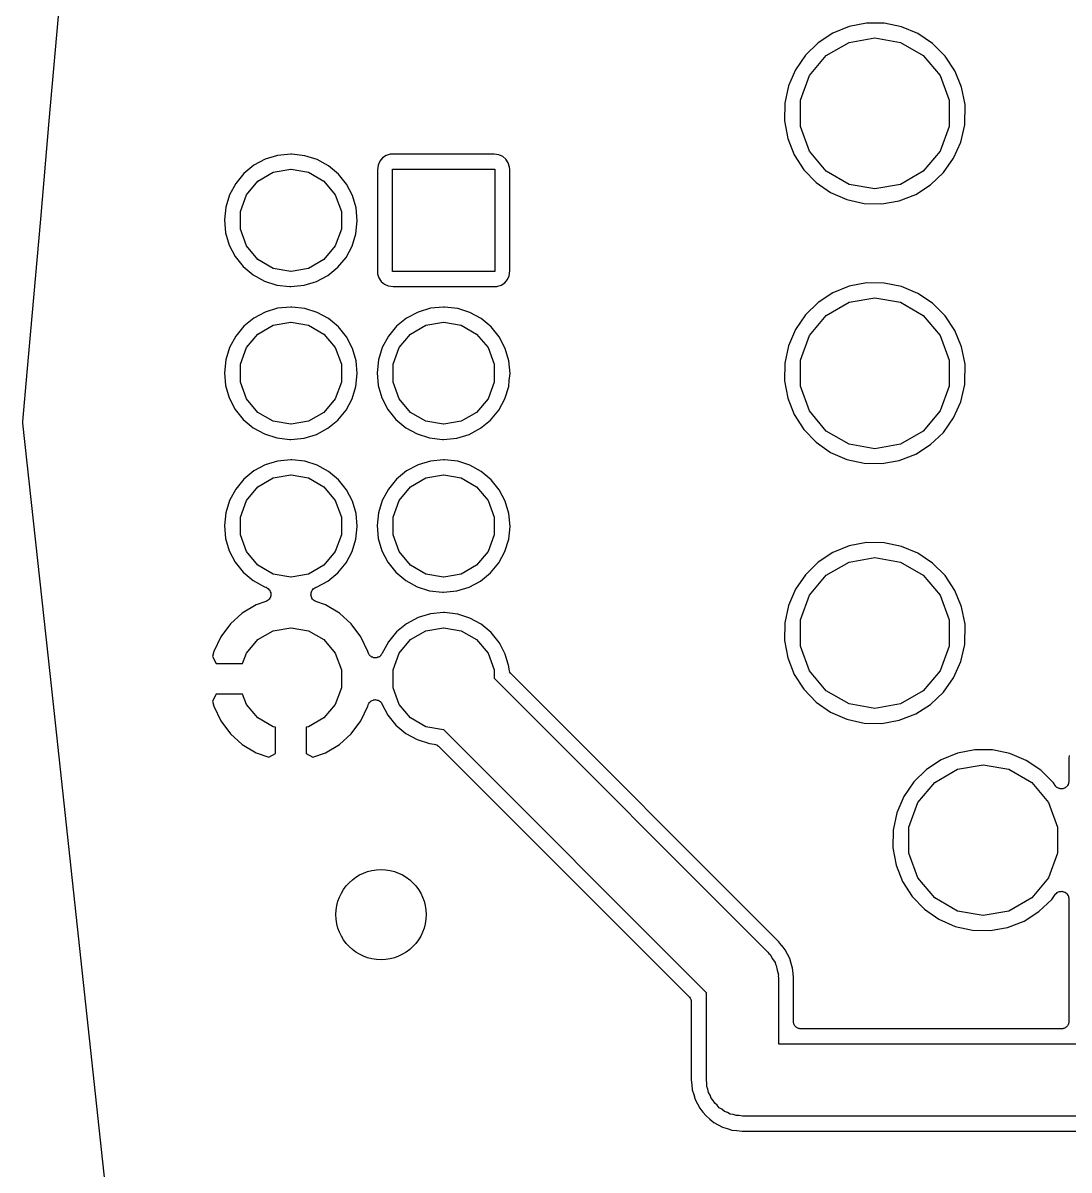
# Model space of a CAD drawing. Extents: x 70 to 229, y -105 to -40.
# Drawn here: x 70.24 to 87.64, y -73.25 to -54.18 of the extents above; entities that cross this region are included whole.
import ezdxf

# ---------------------------------------------------------------- set-up
doc = ezdxf.new("R2010")
doc.units = 0
doc.header["$MEASUREMENT"] = 0
doc.layers.add('BLACK', color=7, linetype='CONTINUOUS')

msp = doc.modelspace()

# ---------------------------------------------------------------- linework, layer by layer
at = {"layer": 'Black'}
for p, q in [((70.6823, -55.8077), (70.9844, -52.3637)), ((83.9864, -54.2361), (83.7137, -54.3463)), ((84.2754, -54.1809), (83.9864, -54.2361)), ((84.5696, -54.183), (84.2754, -54.1809)), ((84.8577, -54.2421), (84.5696, -54.183)), ((85.1289, -54.3561), (84.8577, -54.2421)), ((83.4675, -54.5073), (83.2574, -54.7131)), ((83.7137, -54.3463), (83.4675, -54.5073)), ((83.6054, -54.7208), (83.9828, -54.5029)), ((83.9828, -54.5029), (84.412, -54.4272)), ((84.412, -54.4272), (84.8412, -54.5029)), ((84.8412, -54.5029), (85.2186, -54.7208)), ((85.3728, -54.5206), (85.1289, -54.3561)), ((85.58, -54.7294), (85.3728, -54.5206)), ((83.2574, -54.7131), (83.0912, -54.9559)), ((83.3253, -55.0546), (83.6054, -54.7208)), ((85.2186, -54.7208), (85.4987, -55.0546)), ((85.7428, -54.9744), (85.58, -54.7294)), ((83.0912, -54.9559), (82.9753, -55.2262)), ((83.1763, -55.4641), (83.3253, -55.0546)), ((85.4987, -55.0546), (85.6477, -55.4641)), ((85.7481, -54.9873), (85.7428, -54.9744)), ((85.8549, -55.2464), (85.7481, -54.9873)), ((85.7481, -54.9873), (85.7481, -54.9873)), ((82.9753, -55.2262), (82.9141, -55.514)), ((85.9119, -55.534), (85.8549, -55.2464)), ((83.1763, -55.8999), (83.1763, -55.4641)), ((85.6477, -55.4641), (85.6477, -55.8999)), ((82.9141, -55.514), (82.91, -55.8081)), ((85.9072, -55.8718), (85.9119, -55.534)), ((70.539, -57.4405), (70.6823, -55.8077)), ((82.91, -55.8081), (82.9631, -56.0975)), ((83.3253, -56.3094), (83.1763, -55.8999)), ((85.6477, -55.8999), (85.4987, -56.3094)), ((85.8422, -56.1578), (85.9072, -55.8718)), ((82.9631, -56.0975), (83.0714, -56.371)), ((85.7226, -56.4265), (85.8422, -56.1578)), ((74.4805, -56.3815), (74.2751, -56.4436)), ((74.7002, -56.36), (74.4805, -56.3815)), ((74.7055, -56.36), (74.7002, -56.36)), ((74.7156, -56.3601), (74.7055, -56.36)), ((74.9345, -56.3846), (74.7156, -56.3601)), ((75.139, -56.4495), (74.9345, -56.3846)), ((76.2241, -56.4223), (76.1783, -56.4759)), ((76.2829, -56.3835), (76.2241, -56.4223)), ((76.354, -56.3615), (76.2829, -56.3835)), ((76.395, -56.3582), (76.354, -56.3615)), ((78.0812, -56.3582), (76.395, -56.3582)), ((78.1598, -56.3694), (78.0812, -56.3582)), ((78.2241, -56.3983), (78.1598, -56.3694)), ((78.2777, -56.4441), (78.2241, -56.3983)), ((83.0714, -56.371), (83.2308, -56.6182)), ((83.6054, -56.6432), (83.3253, -56.3094)), ((85.4987, -56.3094), (85.2186, -56.6432)), ((85.553, -56.6669), (85.7226, -56.4265)), ((74.0857, -56.5443), (73.9194, -56.6799)), ((74.2751, -56.4436), (74.0857, -56.5443)), ((74.406, -56.6613), (74.6968, -56.61)), ((74.6968, -56.61), (74.7032, -56.61)), ((74.7032, -56.61), (74.994, -56.6613)), ((75.3271, -56.5529), (75.139, -56.4495)), ((75.4914, -56.6908), (75.3271, -56.5529)), ((76.1494, -56.5402), (76.1382, -56.6188)), ((76.1382, -56.6188), (76.1382, -58.305)), ((76.1783, -56.4759), (76.1494, -56.5402)), ((76.39, -58.31), (76.39, -56.61)), ((76.39, -56.61), (78.09, -56.61)), ((78.09, -56.61), (78.09, -58.31)), ((78.3165, -56.5029), (78.2777, -56.4441)), ((78.3385, -56.574), (78.3165, -56.5029)), ((78.3418, -56.615), (78.3385, -56.574)), ((78.3418, -58.3012), (78.3418, -56.615)), ((83.2308, -56.6182), (83.4351, -56.8298)), ((73.9194, -56.6799), (73.7826, -56.8452)), ((73.9606, -57.035), (74.1504, -56.8089)), ((74.1504, -56.8089), (74.406, -56.6613)), ((74.994, -56.6613), (75.2496, -56.8089)), ((75.2496, -56.8089), (75.4394, -57.035)), ((75.6259, -56.858), (75.4914, -56.6908)), ((83.9828, -56.8611), (83.6054, -56.6432)), ((85.2186, -56.6432), (84.8412, -56.8611)), ((85.34, -56.8697), (85.553, -56.6669)), ((73.7826, -56.8452), (73.6806, -57.034)), ((75.7253, -57.0482), (75.6259, -56.858)), ((83.4351, -56.8298), (83.6767, -56.9977)), ((83.6767, -56.9977), (83.9462, -57.1155)), ((84.412, -56.9368), (83.9828, -56.8611)), ((84.8412, -56.8611), (84.412, -56.9368)), ((85.0916, -57.0274), (85.34, -56.8697)), ((73.6806, -57.034), (73.6171, -57.2389)), ((73.8597, -57.3124), (73.9606, -57.035)), ((75.4394, -57.035), (75.5403, -57.3124)), ((75.7859, -57.254), (75.7253, -57.0482)), ((83.9462, -57.1155), (84.2335, -57.1787)), ((84.2335, -57.1787), (84.5276, -57.1848)), ((84.5276, -57.1848), (84.8173, -57.1337)), ((84.8173, -57.1337), (85.0916, -57.0274)), ((73.6171, -57.2389), (73.5947, -57.4523)), ((73.8597, -57.6076), (73.8597, -57.3124)), ((75.5403, -57.3124), (75.5403, -57.6076)), ((75.8053, -57.4677), (75.7859, -57.254)), ((70.3162, -59.9805), (70.539, -57.4405)), ((70.539, -57.4405), (70.539, -57.4405)), ((73.5947, -57.4523), (73.6141, -57.666)), ((75.7829, -57.6811), (75.8053, -57.4677)), ((73.6141, -57.666), (73.6747, -57.8718)), ((73.9606, -57.885), (73.8597, -57.6076)), ((75.5403, -57.6076), (75.4394, -57.885)), ((75.7194, -57.886), (75.7829, -57.6811)), ((73.6747, -57.8718), (73.7741, -58.062)), ((74.1504, -58.1111), (73.9606, -57.885)), ((75.4394, -57.885), (75.2496, -58.1111)), ((75.6174, -58.0748), (75.7194, -57.886)), ((73.7741, -58.062), (73.9086, -58.2292)), ((74.406, -58.2587), (74.1504, -58.1111)), ((75.2496, -58.1111), (74.994, -58.2587)), ((75.4806, -58.2401), (75.6174, -58.0748)), ((73.9086, -58.2292), (74.0729, -58.3671)), ((74.6968, -58.31), (74.406, -58.2587)), ((74.7032, -58.31), (74.6968, -58.31)), ((74.994, -58.2587), (74.7032, -58.31)), ((75.3143, -58.3757), (75.4806, -58.2401)), ((76.1382, -58.305), (76.1415, -58.346)), ((78.09, -58.31), (76.39, -58.31)), ((78.3306, -58.3798), (78.3418, -58.3012)), ((74.0729, -58.3671), (74.261, -58.4705)), ((74.261, -58.4705), (74.4655, -58.5354)), ((74.4655, -58.5354), (74.6844, -58.5599)), ((74.9195, -58.5385), (75.1249, -58.4764)), ((75.1249, -58.4764), (75.3143, -58.3757)), ((76.1415, -58.346), (76.1635, -58.4171)), ((76.1635, -58.4171), (76.2023, -58.4759)), ((76.2023, -58.4759), (76.2559, -58.5217)), ((76.2559, -58.5217), (76.3202, -58.5506)), ((78.1971, -58.5365), (78.2559, -58.4977)), ((78.2559, -58.4977), (78.3017, -58.4441)), ((78.3017, -58.4441), (78.3306, -58.3798)), ((84.2754, -58.4989), (83.9864, -58.5541)), ((84.5696, -58.501), (84.2754, -58.4989)), ((84.8577, -58.5601), (84.5696, -58.501)), ((74.6844, -58.5599), (74.6945, -58.56)), ((74.6945, -58.56), (74.6998, -58.56)), ((74.6998, -58.56), (74.9195, -58.5385)), ((76.3202, -58.5506), (76.3988, -58.5618)), ((76.3988, -58.5618), (78.085, -58.5618)), ((78.085, -58.5618), (78.126, -58.5585)), ((78.126, -58.5585), (78.1971, -58.5365)), ((83.7137, -58.6643), (83.4675, -58.8253)), ((83.9864, -58.5541), (83.7137, -58.6643)), ((85.1289, -58.6741), (84.8577, -58.5601)), ((85.3728, -58.8386), (85.1289, -58.6741)), ((74.7002, -58.9), (74.4805, -58.9215)), ((74.7055, -58.9), (74.7002, -58.9)), ((74.7156, -58.9001), (74.7055, -58.9)), ((74.9345, -58.9246), (74.7156, -58.9001)), ((77.2402, -58.9), (77.0205, -58.9215)), ((77.2455, -58.9), (77.2402, -58.9)), ((77.2556, -58.9001), (77.2455, -58.9)), ((77.4745, -58.9246), (77.2556, -58.9001)), ((83.4675, -58.8253), (83.2574, -59.0311)), ((83.6054, -59.0388), (83.9828, -58.8209)), ((83.9828, -58.8209), (84.412, -58.7452)), ((84.412, -58.7452), (84.8412, -58.8209)), ((84.8412, -58.8209), (85.2186, -59.0388)), ((85.58, -59.0474), (85.3728, -58.8386)), ((74.0857, -59.0843), (73.9194, -59.2199)), ((74.2751, -58.9836), (74.0857, -59.0843)), ((74.4805, -58.9215), (74.2751, -58.9836)), ((75.139, -58.9895), (74.9345, -58.9246)), ((75.3271, -59.0929), (75.139, -58.9895)), ((75.4914, -59.2308), (75.3271, -59.0929)), ((76.6257, -59.0843), (76.4594, -59.2199)), ((76.8151, -58.9836), (76.6257, -59.0843)), ((77.0205, -58.9215), (76.8151, -58.9836)), ((77.679, -58.9895), (77.4745, -58.9246)), ((77.8671, -59.0929), (77.679, -58.9895)), ((78.0314, -59.2308), (77.8671, -59.0929)), ((83.2574, -59.0311), (83.0912, -59.2739)), ((83.3253, -59.3726), (83.6054, -59.0388)), ((85.2186, -59.0388), (85.4987, -59.3726)), ((85.7428, -59.2924), (85.58, -59.0474)), ((73.9194, -59.2199), (73.7826, -59.3852)), ((74.1504, -59.3489), (74.406, -59.2013)), ((74.406, -59.2013), (74.6968, -59.15)), ((74.6968, -59.15), (74.7032, -59.15)), ((74.7032, -59.15), (74.994, -59.2013)), ((74.994, -59.2013), (75.2496, -59.3489)), ((75.6259, -59.398), (75.4914, -59.2308)), ((76.4594, -59.2199), (76.3226, -59.3852)), ((76.6904, -59.3489), (76.946, -59.2013)), ((76.946, -59.2013), (77.2368, -59.15)), ((77.2368, -59.15), (77.2432, -59.15)), ((77.2432, -59.15), (77.534, -59.2013)), ((77.534, -59.2013), (77.7896, -59.3489)), ((78.1659, -59.398), (78.0314, -59.2308)), ((83.0912, -59.2739), (82.9753, -59.5442)), ((85.8549, -59.5644), (85.7428, -59.2924)), ((73.7826, -59.3852), (73.6806, -59.574)), ((73.9606, -59.575), (74.1504, -59.3489)), ((75.2496, -59.3489), (75.4394, -59.575)), ((75.7253, -59.5882), (75.6259, -59.398)), ((76.3226, -59.3852), (76.2206, -59.574)), ((76.5006, -59.575), (76.6904, -59.3489)), ((77.7896, -59.3489), (77.9794, -59.575)), ((78.2653, -59.5882), (78.1659, -59.398)), ((83.1763, -59.7821), (83.3253, -59.3726)), ((85.4987, -59.3726), (85.6477, -59.7821)), ((73.6806, -59.574), (73.6171, -59.7789)), ((73.8597, -59.8524), (73.9606, -59.575)), ((75.4394, -59.575), (75.5403, -59.8524)), ((75.7859, -59.794), (75.7253, -59.5882)), ((76.2206, -59.574), (76.1571, -59.7789)), ((76.3997, -59.8524), (76.5006, -59.575)), ((77.9794, -59.575), (78.0803, -59.8524)), ((78.3259, -59.794), (78.2653, -59.5882)), ((82.9753, -59.5442), (82.9141, -59.832)), ((85.9119, -59.852), (85.8549, -59.5644)), ((73.6171, -59.7789), (73.5947, -59.9923)), ((73.8597, -60.1476), (73.8597, -59.8524)), ((75.5403, -59.8524), (75.5403, -60.1476)), ((75.8049, -60.0028), (75.7859, -59.794)), ((76.1571, -59.7789), (76.1347, -59.9923)), ((76.3997, -60.1476), (76.3997, -59.8524)), ((78.0803, -59.8524), (78.0803, -60.1476)), ((78.3453, -60.0077), (78.3259, -59.794)), ((82.9141, -59.832), (82.91, -60.1261)), ((83.1763, -60.2179), (83.1763, -59.7821)), ((85.6477, -59.7821), (85.6477, -60.2179)), ((85.9077, -60.155), (85.9119, -59.852)), ((70.244, -60.8037), (70.3162, -59.9805)), ((73.5947, -59.9923), (73.6141, -60.206)), ((75.7829, -60.2211), (75.8053, -60.0077)), ((75.8053, -60.0077), (75.8049, -60.0028)), ((76.1347, -59.9923), (76.1541, -60.206)), ((78.3331, -60.1236), (78.3453, -60.0077)), ((73.6141, -60.206), (73.6747, -60.4118)), ((73.9606, -60.425), (73.8597, -60.1476)), ((75.5403, -60.1476), (75.4394, -60.425)), ((75.7194, -60.426), (75.7829, -60.2211)), ((76.1541, -60.206), (76.2147, -60.4118)), ((76.5006, -60.425), (76.3997, -60.1476)), ((78.0803, -60.1476), (77.9794, -60.425)), ((78.2594, -60.426), (78.3229, -60.2211)), ((78.3229, -60.2211), (78.3331, -60.1236)), ((78.3331, -60.1236), (78.3331, -60.1236)), ((82.91, -60.1261), (82.9631, -60.4155)), ((83.3253, -60.6274), (83.1763, -60.2179)), ((85.6477, -60.2179), (85.4987, -60.6274)), ((85.8422, -60.4758), (85.9072, -60.1898)), ((85.9072, -60.1898), (85.9077, -60.155)), ((85.9077, -60.155), (85.9077, -60.155)), ((73.6747, -60.4118), (73.7741, -60.602)), ((74.1504, -60.6511), (73.9606, -60.425)), ((75.4394, -60.425), (75.2496, -60.6511)), ((75.6174, -60.6148), (75.7194, -60.426)), ((76.2147, -60.4118), (76.3141, -60.602)), ((76.6904, -60.6511), (76.5006, -60.425)), ((77.9794, -60.425), (77.7896, -60.6511)), ((78.1574, -60.6148), (78.2594, -60.426)), ((82.9631, -60.4155), (83.0714, -60.689)), ((73.7741, -60.602), (73.9086, -60.7692)), ((75.4806, -60.7801), (75.6174, -60.6148)), ((76.3141, -60.602), (76.4486, -60.7692)), ((78.0206, -60.7801), (78.1574, -60.6148)), ((83.6054, -60.9612), (83.3253, -60.6274)), ((85.4987, -60.6274), (85.2186, -60.9612)), ((85.7226, -60.7445), (85.8422, -60.4758)), ((70.245, -60.8159), (70.244, -60.8037)), ((70.2442, -60.8281), (70.245, -60.8159)), ((73.9086, -60.7692), (74.0729, -60.9071)), ((74.406, -60.7987), (74.1504, -60.6511)), ((74.6968, -60.85), (74.406, -60.7987)), ((74.994, -60.7987), (74.7032, -60.85)), ((75.2496, -60.6511), (74.994, -60.7987)), ((75.3143, -60.9157), (75.4806, -60.7801)), ((76.4486, -60.7692), (76.6129, -60.9071)), ((76.946, -60.7987), (76.6904, -60.6511)), ((77.2368, -60.85), (76.946, -60.7987)), ((77.534, -60.7987), (77.2432, -60.85)), ((77.7896, -60.6511), (77.534, -60.7987)), ((77.8543, -60.9157), (78.0206, -60.7801)), ((83.0714, -60.689), (83.2308, -60.9362)), ((85.553, -60.9849), (85.7226, -60.7445)), ((70.6677, -64.7349), (70.2442, -60.8281)), ((74.0729, -60.9071), (74.261, -61.0105)), ((74.261, -61.0105), (74.4655, -61.0754)), ((74.7032, -60.85), (74.6968, -60.85)), ((75.1249, -61.0164), (75.3143, -60.9157)), ((76.6129, -60.9071), (76.801, -61.0105)), ((76.801, -61.0105), (77.0055, -61.0754)), ((77.2432, -60.85), (77.2368, -60.85)), ((77.6649, -61.0164), (77.8543, -60.9157)), ((83.2308, -60.9362), (83.4351, -61.1478)), ((83.9828, -61.1791), (83.6054, -60.9612)), ((85.2186, -60.9612), (84.8412, -61.1791)), ((85.34, -61.1877), (85.553, -60.9849)), ((74.4655, -61.0754), (74.6844, -61.0999)), ((74.6844, -61.0999), (74.6945, -61.1)), ((74.6945, -61.1), (74.6998, -61.1)), ((74.6998, -61.1), (74.9195, -61.0785)), ((74.9195, -61.0785), (75.1249, -61.0164)), ((77.0055, -61.0754), (77.2244, -61.0999)), ((77.2244, -61.0999), (77.2345, -61.1)), ((77.2345, -61.1), (77.2398, -61.1)), ((77.2398, -61.1), (77.4595, -61.0785)), ((77.4595, -61.0785), (77.6649, -61.0164)), ((83.4351, -61.1478), (83.6767, -61.3157)), ((84.412, -61.2548), (83.9828, -61.1791)), ((84.8412, -61.1791), (84.412, -61.2548)), ((85.0916, -61.3454), (85.34, -61.1877)), ((83.6767, -61.3157), (83.9462, -61.4335)), ((84.8173, -61.4517), (85.0916, -61.3454)), ((74.2751, -61.5236), (74.0857, -61.6243)), ((74.4805, -61.4615), (74.2751, -61.5236)), ((74.7002, -61.44), (74.4805, -61.4615)), ((74.7055, -61.44), (74.7002, -61.44)), ((74.7156, -61.4401), (74.7055, -61.44)), ((74.9345, -61.4646), (74.7156, -61.4401)), ((75.139, -61.5295), (74.9345, -61.4646)), ((75.3271, -61.6329), (75.139, -61.5295)), ((76.8151, -61.5236), (76.6257, -61.6243)), ((77.0205, -61.4615), (76.8151, -61.5236)), ((77.2402, -61.44), (77.0205, -61.4615)), ((77.2455, -61.44), (77.2402, -61.44)), ((77.2556, -61.4401), (77.2455, -61.44)), ((77.4745, -61.4646), (77.2556, -61.4401)), ((77.679, -61.5295), (77.4745, -61.4646)), ((77.8671, -61.6329), (77.679, -61.5295)), ((83.9462, -61.4335), (84.2335, -61.4967)), ((84.2335, -61.4967), (84.5276, -61.5028)), ((84.5276, -61.5028), (84.8173, -61.4517)), ((73.9194, -61.7599), (73.7826, -61.9252)), ((74.0857, -61.6243), (73.9194, -61.7599)), ((74.1504, -61.8889), (74.406, -61.7413)), ((74.406, -61.7413), (74.6968, -61.69)), ((74.6968, -61.69), (74.7032, -61.69)), ((74.7032, -61.69), (74.994, -61.7413)), ((74.994, -61.7413), (75.2496, -61.8889)), ((75.4914, -61.7708), (75.3271, -61.6329)), ((75.6259, -61.938), (75.4914, -61.7708)), ((76.4594, -61.7599), (76.3226, -61.9252)), ((76.6257, -61.6243), (76.4594, -61.7599)), ((76.6904, -61.8889), (76.946, -61.7413)), ((76.946, -61.7413), (77.2368, -61.69)), ((77.2368, -61.69), (77.2432, -61.69)), ((77.2432, -61.69), (77.534, -61.7413)), ((77.534, -61.7413), (77.7896, -61.8889)), ((78.0314, -61.7708), (77.8671, -61.6329)), ((78.1659, -61.938), (78.0314, -61.7708)), ((73.7826, -61.9252), (73.6806, -62.114)), ((73.9606, -62.115), (74.1504, -61.8889)), ((75.2496, -61.8889), (75.4394, -62.115)), ((75.7253, -62.1282), (75.6259, -61.938)), ((76.3226, -61.9252), (76.2206, -62.114)), ((76.5006, -62.115), (76.6904, -61.8889)), ((77.7896, -61.8889), (77.9794, -62.115)), ((78.2653, -62.1282), (78.1659, -61.938)), ((73.6806, -62.114), (73.6171, -62.3189)), ((73.8597, -62.3924), (73.9606, -62.115)), ((75.4394, -62.115), (75.5403, -62.3924)), ((75.7859, -62.334), (75.7253, -62.1282)), ((76.2206, -62.114), (76.1571, -62.3189)), ((76.3997, -62.3924), (76.5006, -62.115)), ((77.9794, -62.115), (78.0803, -62.3924)), ((78.3259, -62.334), (78.2653, -62.1282)), ((73.6171, -62.3189), (73.5947, -62.5323)), ((75.8049, -62.5428), (75.7859, -62.334)), ((76.1571, -62.3189), (76.1347, -62.5323)), ((78.3453, -62.5477), (78.3259, -62.334)), ((73.5947, -62.5323), (73.6141, -62.746)), ((73.8597, -62.6876), (73.8597, -62.3924)), ((75.5403, -62.3924), (75.5403, -62.6876)), ((76.1347, -62.5323), (76.1541, -62.746)), ((76.3997, -62.6876), (76.3997, -62.3924)), ((78.0803, -62.3924), (78.0803, -62.6876)), ((73.9606, -62.965), (73.8597, -62.6876)), ((75.5403, -62.6876), (75.4394, -62.965)), ((75.7829, -62.7611), (75.8053, -62.5477)), ((75.8053, -62.5477), (75.8049, -62.5428)), ((76.5006, -62.965), (76.3997, -62.6876)), ((78.0803, -62.6876), (77.9794, -62.965)), ((78.3229, -62.7611), (78.3453, -62.5477)), ((73.6141, -62.746), (73.6747, -62.9518)), ((75.7194, -62.966), (75.7829, -62.7611)), ((76.1541, -62.746), (76.2147, -62.9518)), ((78.2594, -62.966), (78.3229, -62.7611)), ((83.9864, -62.8721), (83.7137, -62.9823)), ((84.2754, -62.8169), (83.9864, -62.8721)), ((84.5696, -62.819), (84.2754, -62.8169)), ((84.8577, -62.8781), (84.5696, -62.819)), ((85.1289, -62.9921), (84.8577, -62.8781)), ((73.6747, -62.9518), (73.7741, -63.142)), ((74.1504, -63.1911), (73.9606, -62.965)), ((75.4394, -62.965), (75.2496, -63.1911)), ((75.6174, -63.1548), (75.7194, -62.966)), ((76.2147, -62.9518), (76.3141, -63.142)), ((76.6904, -63.1911), (76.5006, -62.965)), ((77.9794, -62.965), (77.7896, -63.1911)), ((78.1574, -63.1548), (78.2594, -62.966)), ((83.7137, -62.9823), (83.4675, -63.1433)), ((83.9828, -63.1389), (84.412, -63.0632)), ((84.412, -63.0632), (84.8412, -63.1389)), ((85.3728, -63.1566), (85.1289, -62.9921)), ((73.7741, -63.142), (73.9086, -63.3092)), ((74.406, -63.3387), (74.1504, -63.1911)), ((75.2496, -63.1911), (74.994, -63.3387)), ((75.4806, -63.3201), (75.6174, -63.1548)), ((76.3141, -63.142), (76.4486, -63.3092)), ((76.946, -63.3387), (76.6904, -63.1911)), ((77.7896, -63.1911), (77.534, -63.3387)), ((78.0206, -63.3201), (78.1574, -63.1548)), ((83.4675, -63.1433), (83.2574, -63.3491)), ((83.6054, -63.3568), (83.9828, -63.1389)), ((84.8412, -63.1389), (85.2186, -63.3568)), ((85.58, -63.3654), (85.3728, -63.1566)), ((73.9086, -63.3092), (74.0729, -63.4471)), ((74.0729, -63.4471), (74.261, -63.5505)), ((74.6968, -63.39), (74.406, -63.3387)), ((74.7032, -63.39), (74.6968, -63.39)), ((74.994, -63.3387), (74.7032, -63.39)), ((75.1249, -63.5564), (75.3143, -63.4557)), ((75.3143, -63.4557), (75.4806, -63.3201)), ((76.4486, -63.3092), (76.6129, -63.4471)), ((76.6129, -63.4471), (76.801, -63.5505)), ((77.2368, -63.39), (76.946, -63.3387)), ((77.2432, -63.39), (77.2368, -63.39)), ((77.534, -63.3387), (77.2432, -63.39)), ((77.6649, -63.5564), (77.8543, -63.4557)), ((77.8543, -63.4557), (78.0206, -63.3201)), ((83.2574, -63.3491), (83.0912, -63.5919)), ((83.3253, -63.6906), (83.6054, -63.3568)), ((85.2186, -63.3568), (85.4987, -63.6906)), ((85.7428, -63.6104), (85.58, -63.3654)), ((74.261, -63.5505), (74.281, -63.5569)), ((74.281, -63.5569), (74.2837, -63.5583)), ((74.2837, -63.5583), (74.2868, -63.5588)), ((74.2868, -63.5588), (74.3029, -63.5683)), ((74.3029, -63.5683), (74.3195, -63.577)), ((74.3195, -63.577), (74.3216, -63.5792)), ((74.3216, -63.5792), (74.3242, -63.5808)), ((74.3242, -63.5808), (74.3361, -63.5952)), ((74.3361, -63.5952), (74.3488, -63.609)), ((74.3488, -63.609), (74.3499, -63.6119)), ((74.3499, -63.6119), (74.3519, -63.6142)), ((74.3519, -63.6142), (74.3582, -63.6319)), ((74.3582, -63.6319), (74.3653, -63.6492)), ((74.3653, -63.6492), (74.3654, -63.6522)), ((74.3654, -63.6522), (74.3665, -63.6551)), ((74.3665, -63.6551), (74.3663, -63.6738)), ((74.3663, -63.6738), (74.3671, -63.6925)), ((75.0348, -63.6915), (75.0358, -63.6737)), ((75.0356, -63.6559), (75.037, -63.6521)), ((75.0358, -63.6737), (75.0356, -63.6559)), ((75.037, -63.6521), (75.0372, -63.6482)), ((75.0372, -63.6482), (75.0442, -63.6318)), ((75.0442, -63.6318), (75.0502, -63.615)), ((75.0502, -63.615), (75.0527, -63.6119)), ((75.0527, -63.6119), (75.0543, -63.6083)), ((75.0543, -63.6083), (75.0665, -63.5953)), ((75.0665, -63.5953), (75.0779, -63.5815)), ((75.0779, -63.5815), (75.0813, -63.5795)), ((75.0813, -63.5795), (75.084, -63.5767)), ((75.084, -63.5767), (75.0999, -63.5686)), ((75.0999, -63.5686), (75.1153, -63.5596)), ((75.1153, -63.5596), (75.1192, -63.5589)), ((75.1192, -63.5589), (75.1228, -63.5571)), ((75.1228, -63.5571), (75.1249, -63.5564)), ((76.801, -63.5505), (77.0055, -63.6154)), ((77.0055, -63.6154), (77.2244, -63.6399)), ((77.2244, -63.6399), (77.2345, -63.64)), ((77.2345, -63.64), (77.2398, -63.64)), ((77.2398, -63.64), (77.4595, -63.6185)), ((77.4595, -63.6185), (77.6649, -63.5564)), ((83.0912, -63.5919), (82.9753, -63.8622)), ((85.8549, -63.8824), (85.7428, -63.6104)), ((74.1212, -63.8522), (73.8928, -63.9887)), ((74.2852, -63.7937), (74.1212, -63.8522)), ((74.2878, -63.7922), (74.2852, -63.7937)), ((74.2908, -63.7916), (74.2878, -63.7922)), ((74.3066, -63.7815), (74.2908, -63.7916)), ((74.3229, -63.7723), (74.3066, -63.7815)), ((74.3249, -63.77), (74.3229, -63.7723)), ((74.3275, -63.7683), (74.3249, -63.77)), ((74.3389, -63.7535), (74.3275, -63.7683)), ((74.351, -63.7392), (74.3389, -63.7535)), ((74.3521, -63.7364), (74.351, -63.7392)), ((74.354, -63.7339), (74.3521, -63.7364)), ((74.3597, -63.716), (74.354, -63.7339)), ((74.3662, -63.6985), (74.3597, -63.716)), ((74.3671, -63.6925), (74.3662, -63.6955)), ((74.3662, -63.6955), (74.3662, -63.6985)), ((75.0359, -63.6953), (75.0348, -63.6915)), ((75.0359, -63.6993), (75.0359, -63.6953)), ((75.0421, -63.716), (75.0359, -63.6993)), ((75.0473, -63.7331), (75.0421, -63.716)), ((75.0497, -63.7363), (75.0473, -63.7331)), ((75.0511, -63.74), (75.0497, -63.7363)), ((75.0626, -63.7536), (75.0511, -63.74)), ((75.0733, -63.7679), (75.0626, -63.7536)), ((75.0766, -63.77), (75.0733, -63.7679)), ((75.0792, -63.773), (75.0766, -63.77)), ((75.0947, -63.7819), (75.0792, -63.773)), ((75.1096, -63.7916), (75.0947, -63.7819)), ((75.1135, -63.7925), (75.1096, -63.7916)), ((75.1169, -63.7945), (75.1135, -63.7925)), ((75.2788, -63.8522), (75.1169, -63.7945)), ((75.5072, -63.9887), (75.2788, -63.8522)), ((82.9753, -63.8622), (82.9141, -64.15)), ((83.1763, -64.1001), (83.3253, -63.6906)), ((85.4987, -63.6906), (85.6477, -64.1001)), ((73.8928, -63.9887), (73.6954, -64.1672)), ((75.7046, -64.1672), (75.5072, -63.9887)), ((76.8151, -64.0636), (76.6257, -64.1643)), ((77.0205, -64.0015), (76.8151, -64.0636)), ((77.2402, -63.98), (77.0205, -64.0015)), ((77.2455, -63.98), (77.2402, -63.98)), ((77.2556, -63.9801), (77.2455, -63.98)), ((77.4745, -64.0046), (77.2556, -63.9801)), ((77.679, -64.0695), (77.4745, -64.0046)), ((85.9119, -64.17), (85.8549, -63.8824)), ((73.6954, -64.1672), (73.5366, -64.3807)), ((74.406, -64.2813), (74.6968, -64.23)), ((74.6968, -64.23), (74.7032, -64.23)), ((74.7032, -64.23), (74.994, -64.2813)), ((75.8634, -64.3807), (75.7046, -64.1672)), ((76.6257, -64.1643), (76.4594, -64.2999)), ((76.946, -64.2813), (77.2368, -64.23)), ((77.2368, -64.23), (77.2432, -64.23)), ((77.2432, -64.23), (77.534, -64.2813)), ((77.8671, -64.1729), (77.679, -64.0695)), ((78.0314, -64.3108), (77.8671, -64.1729)), ((82.9141, -64.15), (82.91, -64.4441)), ((83.1763, -64.5359), (83.1763, -64.1001)), ((85.6477, -64.1001), (85.6477, -64.5359)), ((85.9072, -64.5078), (85.9119, -64.17)), ((73.5366, -64.3807), (73.4212, -64.6238)), ((73.9606, -64.655), (74.1504, -64.4289)), ((74.1504, -64.4289), (74.406, -64.2813)), ((74.994, -64.2813), (75.2496, -64.4289)), ((75.2496, -64.4289), (75.4394, -64.655)), ((75.9788, -64.6238), (75.8634, -64.3807)), ((76.4594, -64.2999), (76.3226, -64.4652)), ((76.5006, -64.655), (76.6904, -64.4289)), ((76.6904, -64.4289), (76.946, -64.2813)), ((77.534, -64.2813), (77.7896, -64.4289)), ((77.7896, -64.4289), (77.9794, -64.655)), ((78.1659, -64.478), (78.0314, -64.3108)), ((82.91, -64.4441), (82.9631, -64.7335)), ((73.4212, -64.6238), (73.3955, -64.7087)), ((75.9847, -64.6432), (75.9788, -64.6238)), ((76.3226, -64.4652), (76.2147, -64.6647)), ((78.1839, -64.5125), (78.1659, -64.478)), ((78.2653, -64.6682), (78.1839, -64.5125)), ((78.1839, -64.5125), (78.1839, -64.5125)), ((83.3253, -64.9454), (83.1763, -64.5359)), ((85.6477, -64.5359), (85.4987, -64.9454)), ((85.8422, -64.7938), (85.9072, -64.5078)), ((70.7454, -65.452), (70.6677, -64.7349)), ((70.6677, -64.7349), (70.6677, -64.7349)), ((73.3955, -64.7087), (73.4571, -64.826)), ((73.4571, -64.826), (73.8984, -64.826)), ((73.8984, -64.826), (73.9606, -64.655)), ((75.4394, -64.655), (75.5403, -64.9324)), ((75.9876, -64.649), (75.9847, -64.6432)), ((75.989, -64.6554), (75.9876, -64.649)), ((75.9973, -64.6682), (75.989, -64.6554)), ((75.9983, -64.6708), (75.9973, -64.6682)), ((75.999, -64.6716), (75.9983, -64.6708)), ((76.0043, -64.682), (75.999, -64.6716)), ((76.009, -64.6864), (76.0043, -64.682)), ((76.0125, -64.6919), (76.009, -64.6864)), ((76.0248, -64.7011), (76.0125, -64.6919)), ((76.036, -64.7116), (76.0248, -64.7011)), ((76.0419, -64.7142), (76.036, -64.7116)), ((76.0471, -64.7181), (76.0419, -64.7142)), ((76.0618, -64.7227), (76.0471, -64.7181)), ((76.0759, -64.7287), (76.0618, -64.7227)), ((76.0824, -64.729), (76.0759, -64.7287)), ((76.0886, -64.731), (76.0824, -64.729)), ((76.1039, -64.7302), (76.0886, -64.731)), ((76.1192, -64.7311), (76.1039, -64.7302)), ((76.1254, -64.7292), (76.1192, -64.7311)), ((76.1319, -64.7289), (76.1254, -64.7292)), ((76.1461, -64.7229), (76.1319, -64.7289)), ((76.1505, -64.7216), (76.1461, -64.7229)), ((76.1508, -64.7215), (76.1505, -64.7216)), ((76.1509, -64.7215), (76.1508, -64.7215)), ((76.1608, -64.7185), (76.1509, -64.7215)), ((76.166, -64.7146), (76.1608, -64.7185)), ((76.172, -64.7121), (76.166, -64.7146)), ((76.1832, -64.7016), (76.172, -64.7121)), ((76.1836, -64.7013), (76.1832, -64.7016)), ((76.1878, -64.6988), (76.1836, -64.7013)), ((76.1889, -64.6974), (76.1878, -64.6988)), ((76.1955, -64.6924), (76.1889, -64.6974)), ((76.199, -64.687), (76.1955, -64.6924)), ((76.2038, -64.6826), (76.199, -64.687)), ((76.2097, -64.6711), (76.2038, -64.6826)), ((76.2147, -64.6647), (76.2097, -64.6711)), ((76.3997, -64.9324), (76.5006, -64.655)), ((77.9794, -64.655), (78.0803, -64.9324)), ((78.3259, -64.874), (78.2653, -64.6682)), ((82.9631, -64.7335), (83.0714, -65.007)), ((85.7226, -65.0625), (85.8422, -64.7938)), ((75.5403, -64.9324), (75.5403, -65.2276)), ((76.3997, -65.2276), (76.3997, -64.9324)), ((78.0803, -64.9324), (78.0803, -65.0718)), ((78.3307, -64.9277), (78.3259, -64.874)), ((78.3363, -64.9483), (78.3307, -64.9277)), ((78.3419, -64.9692), (78.3363, -64.9483)), ((78.3421, -64.9694), (78.3419, -64.9692)), ((78.3421, -64.9696), (78.3421, -64.9694)), ((78.3545, -64.9872), (78.3421, -64.9696)), ((78.3668, -65.0048), (78.3545, -64.9872)), ((82.8106, -69.4486), (78.3668, -65.0048)), ((83.0714, -65.007), (83.2308, -65.2542)), ((83.6054, -65.2792), (83.3253, -64.9454)), ((85.4987, -64.9454), (85.2186, -65.2792)), ((78.0803, -65.0718), (82.6343, -69.6257)), ((85.553, -65.3029), (85.7226, -65.0625)), ((73.4571, -65.334), (73.3955, -65.4513)), ((73.8984, -65.334), (73.4571, -65.334)), ((73.9606, -65.505), (73.8984, -65.334)), ((75.5403, -65.2276), (75.4394, -65.505)), ((76.5006, -65.505), (76.3997, -65.2276)), ((83.2308, -65.2542), (83.4351, -65.4658)), ((83.9828, -65.4971), (83.6054, -65.2792)), ((85.2186, -65.2792), (84.8412, -65.4971)), ((85.34, -65.5057), (85.553, -65.3029)), ((71.919, -76.2798), (70.7454, -65.452)), ((73.3955, -65.4513), (73.4212, -65.5362)), ((73.4212, -65.5362), (73.5366, -65.7793)), ((74.1504, -65.7311), (73.9606, -65.505)), ((75.4394, -65.505), (75.2496, -65.7311)), ((75.8634, -65.7793), (75.9788, -65.5362)), ((75.9788, -65.5362), (75.9852, -65.5151)), ((75.9852, -65.5151), (75.9928, -65.5)), ((75.9928, -65.5), (75.9992, -65.4844)), ((75.9992, -65.4844), (76.0026, -65.4807)), ((76.0026, -65.4807), (76.0048, -65.4763)), ((76.0048, -65.4763), (76.0171, -65.4648)), ((76.0171, -65.4648), (76.0285, -65.4523)), ((76.0285, -65.4523), (76.0329, -65.45)), ((76.0329, -65.45), (76.0365, -65.4467)), ((76.0365, -65.4467), (76.052, -65.44)), ((76.052, -65.44), (76.067, -65.4322)), ((76.067, -65.4322), (76.0719, -65.4316)), ((76.0719, -65.4316), (76.0764, -65.4296)), ((76.0764, -65.4296), (76.0933, -65.4287)), ((76.0933, -65.4287), (76.11, -65.4265)), ((76.11, -65.4265), (76.1148, -65.4275)), ((76.1148, -65.4275), (76.1197, -65.4273)), ((76.1197, -65.4273), (76.1359, -65.4322)), ((76.1359, -65.4322), (76.1524, -65.4358)), ((76.1524, -65.4358), (76.1566, -65.4384)), ((76.1566, -65.4384), (76.1613, -65.4399)), ((76.1613, -65.4399), (76.1748, -65.45)), ((76.1748, -65.45), (76.1891, -65.459)), ((76.1891, -65.459), (76.1921, -65.4629)), ((76.1921, -65.4629), (76.196, -65.4659)), ((76.196, -65.4659), (76.2053, -65.4801)), ((76.2053, -65.4801), (76.2156, -65.4934)), ((76.2156, -65.4934), (76.3141, -65.682)), ((76.6904, -65.7311), (76.5006, -65.505)), ((83.4351, -65.4658), (83.6767, -65.6337)), ((84.412, -65.5728), (83.9828, -65.4971)), ((84.8412, -65.4971), (84.412, -65.5728)), ((85.0916, -65.6634), (85.34, -65.5057)), ((73.5366, -65.7793), (73.6954, -65.9928)), ((74.406, -65.8787), (74.1504, -65.7311)), ((75.2496, -65.7311), (74.994, -65.8787)), ((75.7046, -65.9928), (75.8634, -65.7793)), ((76.3141, -65.682), (76.4486, -65.8492)), ((76.946, -65.8787), (76.6904, -65.7311)), ((83.6767, -65.6337), (83.9462, -65.7515)), ((83.9462, -65.7515), (84.2335, -65.8147)), ((84.5276, -65.8208), (84.8173, -65.7697)), ((84.8173, -65.7697), (85.0916, -65.6634)), ((74.446, -65.8858), (74.406, -65.8787)), ((74.446, -66.3234), (74.446, -65.8858)), ((74.994, -65.8787), (74.954, -65.8858)), ((74.954, -65.8858), (74.954, -66.3234)), ((76.4486, -65.8492), (76.6129, -65.9871)), ((77.2368, -65.93), (76.946, -65.8787)), ((77.2415, -65.93), (77.2368, -65.93)), ((81.61, -70.2985), (77.2415, -65.93)), ((84.2335, -65.8147), (84.5276, -65.8208)), ((73.6954, -65.9928), (73.8928, -66.1713)), ((75.5072, -66.1713), (75.7046, -65.9928)), ((76.6129, -65.9871), (76.801, -66.0905)), ((76.801, -66.0905), (77.0055, -66.1554)), ((77.0055, -66.1554), (77.0834, -66.1641)), ((73.8928, -66.1713), (74.1212, -66.3078)), ((74.1212, -66.3078), (74.332, -66.3829)), ((74.332, -66.3829), (74.446, -66.3234)), ((74.954, -66.3234), (75.068, -66.3829)), ((75.068, -66.3829), (75.2788, -66.3078)), ((75.2788, -66.3078), (75.5072, -66.1713)), ((77.0834, -66.1641), (77.1028, -66.1698)), ((77.1028, -66.1698), (77.1223, -66.175)), ((77.1223, -66.175), (77.1236, -66.1759)), ((77.1236, -66.1759), (77.1251, -66.1764)), ((77.1251, -66.1764), (77.1413, -66.1884)), ((77.1413, -66.1884), (77.1579, -66.1999)), ((77.1579, -66.1999), (81.3234, -70.3655)), ((85.7884, -66.3161), (85.5157, -66.4263)), ((86.0774, -66.2609), (85.7884, -66.3161)), ((86.3716, -66.263), (86.0774, -66.2609)), ((86.6597, -66.3221), (86.3716, -66.263)), ((86.9309, -66.4361), (86.6597, -66.3221)), ((87.6452, -66.3531), (87.64, -66.3994)), ((85.5157, -66.4263), (85.2695, -66.5873)), ((85.7848, -66.5829), (86.214, -66.5072)), ((86.214, -66.5072), (86.6432, -66.5829)), ((87.1748, -66.6006), (86.9309, -66.4361)), ((87.64, -66.3994), (87.64, -66.4004)), ((87.64, -66.4004), (87.64, -66.7836)), ((85.2695, -66.5873), (85.0594, -66.7931)), ((85.4074, -66.8008), (85.7848, -66.5829)), ((86.6432, -66.5829), (87.0206, -66.8008)), ((87.382, -66.8094), (87.1748, -66.6006)), ((85.0594, -66.7931), (84.8932, -67.0359)), ((85.1273, -67.1346), (85.4074, -66.8008)), ((87.0206, -66.8008), (87.3007, -67.1346)), ((87.4109, -66.8528), (87.382, -66.8094)), ((87.4157, -66.8579), (87.4109, -66.8528)), ((87.4192, -66.8639), (87.4157, -66.8579)), ((87.4306, -66.8735), (87.4192, -66.8639)), ((87.4408, -66.8842), (87.4306, -66.8735)), ((87.4471, -66.8873), (87.4408, -66.8842)), ((87.4525, -66.8919), (87.4471, -66.8873)), ((87.4664, -66.8969), (87.4525, -66.8919)), ((87.4797, -66.9035), (87.4664, -66.8969)), ((87.4867, -66.9043), (87.4797, -66.9035)), ((87.4933, -66.9067), (87.4867, -66.9043)), ((87.5081, -66.9067), (87.4933, -66.9067)), ((87.5228, -66.9084), (87.5081, -66.9067)), ((87.5297, -66.9067), (87.5228, -66.9084)), ((87.5367, -66.9067), (87.5297, -66.9067)), ((87.5506, -66.9016), (87.5367, -66.9067)), ((87.565, -66.8981), (87.5506, -66.9016)), ((87.5709, -66.8943), (87.565, -66.8981)), ((87.5775, -66.8919), (87.5709, -66.8943)), ((87.5889, -66.8823), (87.5775, -66.8919)), ((87.6012, -66.8741), (87.5889, -66.8823)), ((87.6054, -66.8685), (87.6012, -66.8741)), ((87.6108, -66.8639), (87.6054, -66.8685)), ((87.6182, -66.8511), (87.6108, -66.8639)), ((87.627, -66.8392), (87.6182, -66.8511)), ((87.6289, -66.8324), (87.627, -66.8392)), ((87.6325, -66.8264), (87.6289, -66.8324)), ((87.635, -66.8117), (87.6325, -66.8264)), ((87.6392, -66.7975), (87.635, -66.8117)), ((87.64, -66.7836), (87.6388, -66.7905)), ((87.6388, -66.7905), (87.6392, -66.7975)), ((84.8932, -67.0359), (84.7773, -67.3062)), ((84.7773, -67.3062), (84.7161, -67.594)), ((84.9783, -67.5441), (85.1273, -67.1346)), ((87.3007, -67.1346), (87.4497, -67.5441)), ((84.7161, -67.594), (84.712, -67.8881)), ((84.9783, -67.9799), (84.9783, -67.5441)), ((87.4497, -67.5441), (87.4497, -67.9799)), ((84.712, -67.8881), (84.7651, -68.1775)), ((85.1273, -68.3894), (84.9783, -67.9799)), ((87.4497, -67.9799), (87.3007, -68.3894)), ((84.7651, -68.1775), (84.8734, -68.451)), ((85.4074, -68.7232), (85.1273, -68.3894)), ((87.3007, -68.3894), (87.0206, -68.7232)), ((84.8734, -68.451), (85.0328, -68.6982)), ((87.4319, -68.6459), (87.4437, -68.6343)), ((87.4437, -68.6343), (87.4485, -68.632)), ((87.4485, -68.632), (87.4525, -68.6286)), ((87.4525, -68.6286), (87.468, -68.623)), ((87.468, -68.623), (87.4831, -68.616)), ((87.4831, -68.616), (87.4883, -68.6156)), ((87.4883, -68.6156), (87.4933, -68.6138)), ((87.4933, -68.6138), (87.5098, -68.6138)), ((87.5098, -68.6138), (87.5263, -68.6124)), ((87.5263, -68.6124), (87.5314, -68.6138)), ((87.5314, -68.6138), (87.5367, -68.6138)), ((87.5367, -68.6138), (87.5523, -68.6195)), ((87.5523, -68.6195), (87.5682, -68.6238)), ((87.5682, -68.6238), (87.5725, -68.6268)), ((87.5725, -68.6268), (87.5775, -68.6286)), ((87.5775, -68.6286), (87.5902, -68.6393)), ((87.5902, -68.6393), (87.6037, -68.6488)), ((85.0328, -68.6982), (85.2371, -68.9098)), ((85.7848, -68.9411), (85.4074, -68.7232)), ((87.0206, -68.7232), (86.6432, -68.9411)), ((87.142, -68.9497), (87.355, -68.7469)), ((87.355, -68.7469), (87.4129, -68.6648)), ((87.4129, -68.6648), (87.4166, -68.6611)), ((87.4166, -68.6611), (87.4192, -68.6566)), ((87.4192, -68.6566), (87.4319, -68.6459)), ((87.6037, -68.6488), (87.6067, -68.6532)), ((87.6067, -68.6532), (87.6108, -68.6566)), ((87.6108, -68.6566), (87.619, -68.6709)), ((87.619, -68.6709), (87.6285, -68.6845)), ((87.6285, -68.6845), (87.6298, -68.6896)), ((87.6298, -68.6896), (87.6325, -68.6941)), ((87.6325, -68.6941), (87.6353, -68.7104)), ((87.6353, -68.7104), (87.6396, -68.7264)), ((87.6396, -68.7264), (87.6391, -68.7317)), ((87.6391, -68.7317), (87.64, -68.7369)), ((87.64, -68.7369), (87.64, -70.775)), ((85.2371, -68.9098), (85.4787, -69.0777)), ((86.214, -69.0168), (85.7848, -68.9411)), ((86.6432, -68.9411), (86.214, -69.0168)), ((86.8936, -69.1074), (87.142, -68.9497)), ((85.4787, -69.0777), (85.7482, -69.1955)), ((85.7482, -69.1955), (86.0355, -69.2587)), ((86.6193, -69.2137), (86.8936, -69.1074)), ((86.0355, -69.2587), (86.3296, -69.2648)), ((86.3296, -69.2648), (86.6193, -69.2137)), ((82.8127, -69.4506), (82.8106, -69.4486)), ((82.8128, -69.4507), (82.8127, -69.4506)), ((82.8129, -69.4509), (82.8128, -69.4507)), ((82.8154, -69.4534), (82.8129, -69.4509)), ((82.8675, -69.5187), (82.8154, -69.4534)), ((82.868, -69.5191), (82.8675, -69.5187)), ((82.8683, -69.5197), (82.868, -69.5191)), ((82.9203, -69.5834), (82.8683, -69.5197)), ((82.9582, -69.6565), (82.9203, -69.5834)), ((82.6343, -69.6257), (82.6494, -69.6474)), ((82.6494, -69.6474), (82.6696, -69.6643)), ((82.6696, -69.6643), (82.7088, -69.7322)), ((82.7088, -69.7322), (82.7538, -69.7964)), ((82.9586, -69.657), (82.9582, -69.6565)), ((82.9588, -69.6577), (82.9586, -69.657)), ((82.9974, -69.7303), (82.9588, -69.6577)), ((83.0204, -69.8094), (82.9974, -69.7303)), ((82.7538, -69.7964), (82.7606, -69.8219)), ((82.7606, -69.8219), (82.7738, -69.8448)), ((82.7738, -69.8448), (82.7874, -69.922)), ((82.7874, -69.922), (82.8077, -69.9977)), ((83.0207, -69.81), (83.0204, -69.8094)), ((83.0208, -69.8106), (83.0207, -69.81)), ((83.0445, -69.8893), (83.0208, -69.8106)), ((83.0517, -69.9713), (83.0445, -69.8893)), ((83.0519, -69.972), (83.0517, -69.9713)), ((83.0518, -69.9726), (83.0519, -69.972)), ((83.06, -70.0561), (83.0518, -69.9726)), ((82.8077, -69.9977), (82.8054, -70.024)), ((82.8054, -70.024), (82.81, -70.05)), ((82.81, -70.05), (82.81, -71.15)), ((83.06, -70.775), (83.06, -70.0561)), ((81.61, -71.75), (81.61, -70.2985)), ((81.3234, -70.3655), (81.3265, -70.37)), ((81.3265, -70.37), (81.3308, -70.3735)), ((81.3308, -70.3735), (81.3389, -70.3876)), ((81.3389, -70.3876), (81.3483, -70.401)), ((81.3483, -70.401), (81.3497, -70.4063)), ((81.3497, -70.4063), (81.3525, -70.4111)), ((81.3525, -70.4111), (81.3553, -70.4272)), ((81.3553, -70.4272), (81.3595, -70.443)), ((81.3595, -70.443), (81.359, -70.4484)), ((81.359, -70.4484), (81.36, -70.4539)), ((81.36, -70.4539), (81.36, -71.7439)), ((83.0619, -70.7858), (83.06, -70.775)), ((83.0619, -70.7967), (83.0619, -70.7858)), ((83.0656, -70.807), (83.0619, -70.7967)), ((83.0675, -70.8178), (83.0656, -70.807)), ((83.073, -70.8272), (83.0675, -70.8178)), ((83.0767, -70.8375), (83.073, -70.8272)), ((83.0838, -70.8459), (83.0767, -70.8375)), ((83.0892, -70.8553), (83.0838, -70.8459)), ((83.0976, -70.8624), (83.0892, -70.8553)), ((83.1046, -70.8708), (83.0976, -70.8624)), ((83.1141, -70.8762), (83.1046, -70.8708)), ((83.1225, -70.8833), (83.1141, -70.8762)), ((83.1328, -70.887), (83.1225, -70.8833)), ((83.1422, -70.8925), (83.1328, -70.887)), ((83.153, -70.8944), (83.1422, -70.8925)), ((83.1633, -70.8981), (83.153, -70.8944)), ((83.1742, -70.8981), (83.1633, -70.8981)), ((83.185, -70.9), (83.1742, -70.8981)), ((87.515, -70.9), (83.185, -70.9)), ((87.5258, -70.8981), (87.515, -70.9)), ((87.5367, -70.8981), (87.5258, -70.8981)), ((87.547, -70.8944), (87.5367, -70.8981)), ((87.5578, -70.8925), (87.547, -70.8944)), ((87.5672, -70.887), (87.5578, -70.8925)), ((87.5775, -70.8833), (87.5672, -70.887)), ((87.5859, -70.8762), (87.5775, -70.8833)), ((87.5953, -70.8708), (87.5859, -70.8762)), ((87.6024, -70.8624), (87.5953, -70.8708)), ((87.6108, -70.8553), (87.6024, -70.8624)), ((87.6162, -70.8459), (87.6108, -70.8553)), ((87.6233, -70.8375), (87.6162, -70.8459)), ((87.627, -70.8272), (87.6233, -70.8375)), ((87.6325, -70.8178), (87.627, -70.8272)), ((87.6344, -70.807), (87.6325, -70.8178)), ((87.6381, -70.7967), (87.6344, -70.807)), ((87.64, -70.775), (87.6381, -70.7858)), ((87.6381, -70.7858), (87.6381, -70.7967)), ((82.81, -71.15), (87.89, -71.15)), ((81.36, -71.7439), (81.3684, -71.8291)), ((81.3684, -71.8291), (81.3683, -71.8296)), ((81.3683, -71.8296), (81.3684, -71.83)), ((81.3684, -71.83), (81.3759, -71.9121)), ((81.6191, -71.8017), (81.61, -71.75)), ((81.6191, -71.8542), (81.6191, -71.8017)), ((81.6371, -71.9035), (81.6191, -71.8542)), ((81.3759, -71.9121), (81.3997, -71.9911)), ((81.3997, -71.9911), (81.3998, -71.9915)), ((81.3998, -71.9915), (81.4, -71.9919)), ((81.4, -71.9919), (81.4233, -72.071)), ((81.4233, -72.071), (81.462, -72.1439)), ((81.6462, -71.9552), (81.6371, -71.9035)), ((81.6724, -72.0007), (81.6462, -71.9552)), ((81.6904, -72.05), (81.6724, -72.0007)), ((81.7241, -72.0902), (81.6904, -72.05)), ((81.462, -72.1439), (81.4622, -72.1443)), ((81.4622, -72.1443), (81.4624, -72.1447)), ((81.4624, -72.1447), (81.5006, -72.2177)), ((81.5006, -72.2177), (81.5527, -72.2816)), ((81.7504, -72.1357), (81.7241, -72.0902)), ((81.7906, -72.1694), (81.7504, -72.1357)), ((81.8243, -72.2096), (81.7906, -72.1694)), ((81.8698, -72.2359), (81.8243, -72.2096)), ((81.91, -72.2696), (81.8698, -72.2359)), ((81.5527, -72.2816), (81.5529, -72.282)), ((81.5529, -72.282), (81.5533, -72.2823)), ((81.5533, -72.2823), (81.605, -72.3466)), ((81.605, -72.3466), (81.6685, -72.3991)), ((81.6685, -72.3991), (81.6688, -72.3995)), ((81.6688, -72.3995), (81.6692, -72.3997)), ((81.6692, -72.3997), (81.7324, -72.4528)), ((81.7324, -72.4528), (81.805, -72.492)), ((81.9593, -72.2876), (81.91, -72.2696)), ((82.0048, -72.3138), (81.9593, -72.2876)), ((82.0565, -72.3229), (82.0048, -72.3138)), ((82.1058, -72.3409), (82.0565, -72.3229)), ((82.1583, -72.3409), (82.1058, -72.3409)), ((82.21, -72.35), (82.1583, -72.3409)), ((88, -72.35), (82.21, -72.35)), ((81.805, -72.492), (81.8053, -72.4923)), ((81.8053, -72.4923), (81.8058, -72.4924)), ((81.8058, -72.4924), (81.878, -72.5321)), ((81.878, -72.5321), (81.9568, -72.5566)), ((81.9568, -72.5566), (81.9572, -72.5568)), ((81.9572, -72.5568), (81.9577, -72.5568)), ((81.9577, -72.5568), (82.0362, -72.5817)), ((82.0362, -72.5817), (82.1183, -72.5904)), ((82.1183, -72.5904), (82.1187, -72.5905)), ((82.1187, -72.5905), (82.1191, -72.5905)), ((82.1191, -72.5905), (82.2038, -72.6)), ((82.2038, -72.6), (82.2038, -72.6)), ((82.2038, -72.6), (82.2039, -72.6)), ((82.2039, -72.6), (82.2041, -72.6)), ((82.2041, -72.6), (82.2043, -72.6)), ((82.2043, -72.6), (82.2104, -72.6)), ((82.2104, -72.6), (123.244, -72.6))]:
    msp.add_line(p, q, dxfattribs=at)
msp.add_circle((76.2, -69), 0.75, dxfattribs=at)

doc.saveas('drawing.dxf')
